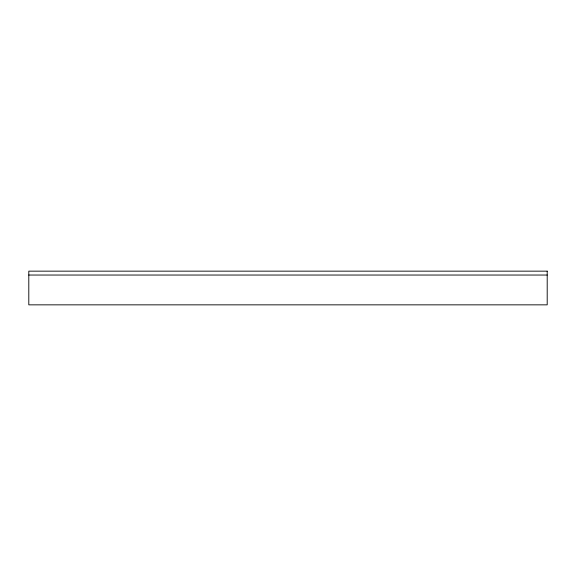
<?xml version="1.0" encoding="UTF-8"?>
<svg xmlns="http://www.w3.org/2000/svg" width="576" height="576" viewBox="0 0 576 576"><rect width="100%" height="100%" fill="white"/><g stroke="black" fill="none" stroke-linecap="round" stroke-linejoin="round"><path stroke-width="0.86" d="M28.8 275.04L547.2 275.04M547.2 271.152L28.8 271.152L28.8 304.848L547.2 304.848L547.2 271.152"/></g></svg>
